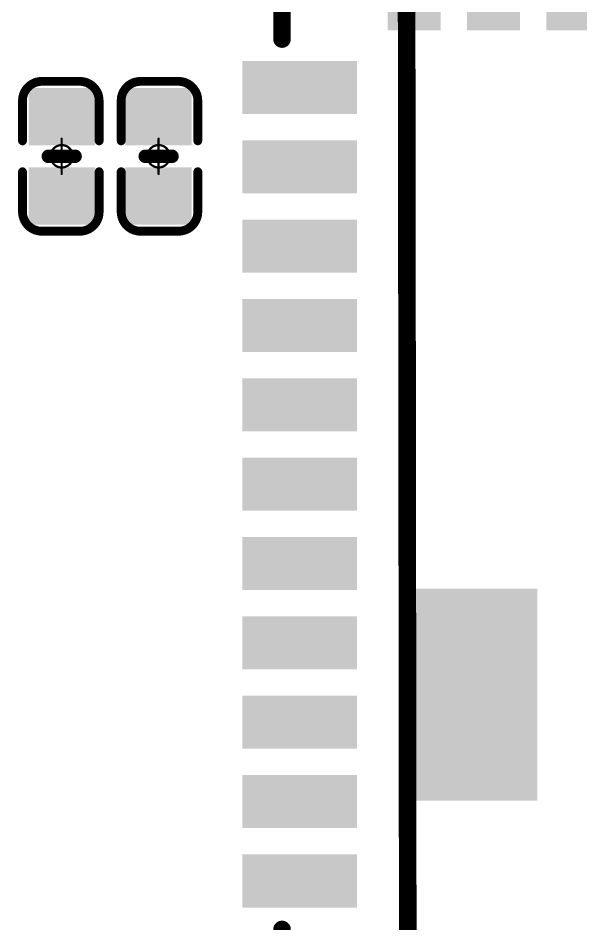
# Model space of a CAD drawing. Header units: millimetres. Extents: x 19.13 to 23.12, y 5.07 to 8.34.
# Drawn here: x 21.8733 to 22.1249, y 7.5803 to 7.9848 of the extents above; entities that cross this region are included whole.
import ezdxf

# ---------------------------------------------------------------- set-up
doc = ezdxf.new("R2010")
doc.units = ezdxf.units.MM
doc.header["$MEASUREMENT"] = 0
for name, color, linetype in [('BottomLayer', 5, 'Continuous'), ('BottomOverlay', 54, 'Continuous'), ('BottomPaste', 16, 'Continuous'), ('BottomSolder', 6, 'Continuous'), ('Mechanical15', 56, 'Continuous'), ('TopLayer', 1, 'Continuous'), ('TopOverlay', 2, 'Continuous'), ('TopPaste', 8, 'Continuous'), ('TopSolder', 216, 'Continuous')]:
    doc.layers.add(name, color=color, linetype=linetype)

# ---------------------------------------------------------------- blocks, each defined once
blk = doc.blocks.new('FG6223ASRD_W7_B_422')
at = {"layer": 'BottomLayer'}
for points in [[(0.25194, 0.16732), (0.25194, 0.18701), (0.20469, 0.16732), (0.20469, 0.18701)], [(0.25194, 0.13189), (0.25194, 0.15157), (0.20469, 0.13189), (0.20469, 0.15157)], [(0.25194, 0.09646), (0.25194, 0.11614), (0.20469, 0.09646), (0.20469, 0.11614)], [(0.25194, 0.06102), (0.25194, 0.08071), (0.20469, 0.06102), (0.20469, 0.08071)], [(0.25194, 0.02559), (0.25194, 0.04528), (0.20469, 0.02559), (0.20469, 0.04528)], [(0.25194, -0.00984), (0.25194, 0.00984), (0.20469, -0.00984), (0.20469, 0.00984)], [(0.25194, -0.04528), (0.25194, -0.02559), (0.20469, -0.04528), (0.20469, -0.02559)], [(0.25194, -0.08071), (0.25194, -0.06102), (0.20469, -0.08071), (0.20469, -0.06102)], [(0.25194, -0.11614), (0.25194, -0.09646), (0.20469, -0.11614), (0.20469, -0.09646)], [(0.25194, -0.15157), (0.25194, -0.13189), (0.20469, -0.15157), (0.20469, -0.13189)], [(0.25194, -0.18701), (0.25194, -0.16732), (0.20469, -0.18701), (0.20469, -0.16732)], [(0.09646, -0.25194), (0.11614, -0.25194), (0.09646, -0.20469), (0.11614, -0.20469)], [(0.13189, -0.25194), (0.15157, -0.25194), (0.13189, -0.20469), (0.15157, -0.20469)], [(0.16732, -0.25194), (0.18701, -0.25194), (0.16732, -0.20469), (0.18701, -0.20469)]]:
    blk.add_solid(points, dxfattribs=at)
at = {"layer": 'BottomOverlay', "const_width": 0.00787}
for points in [[(0.23622, 0.23622), (0.23622, 0.19882)], [(0.23622, -0.19882), (0.23622, -0.23622)]]:
    blk.add_lwpolyline(points, dxfattribs=at)
at = {"layer": 'BottomOverlay', "const_width": 0.00394}
for points in [[(0.23425, 0.19882, 1), (0.23819, 0.19882, 1)], [(0.23425, -0.19882, 1), (0.23819, -0.19882, 1)]]:
    blk.add_lwpolyline(points, format="xyb", close=True, dxfattribs=at)
at = {"layer": 'BottomPaste'}
for points in [[(0.25194, 0.16732), (0.25194, 0.18701), (0.20469, 0.16732), (0.20469, 0.18701)], [(0.25194, 0.13189), (0.25194, 0.15157), (0.20469, 0.13189), (0.20469, 0.15157)], [(0.25194, 0.09646), (0.25194, 0.11614), (0.20469, 0.09646), (0.20469, 0.11614)], [(0.25194, 0.06102), (0.25194, 0.08071), (0.20469, 0.06102), (0.20469, 0.08071)], [(0.25194, 0.02559), (0.25194, 0.04528), (0.20469, 0.02559), (0.20469, 0.04528)], [(0.25194, -0.00984), (0.25194, 0.00984), (0.20469, -0.00984), (0.20469, 0.00984)], [(0.25194, -0.04528), (0.25194, -0.02559), (0.20469, -0.04528), (0.20469, -0.02559)], [(0.25194, -0.08071), (0.25194, -0.06102), (0.20469, -0.08071), (0.20469, -0.06102)], [(0.25194, -0.11614), (0.25194, -0.09646), (0.20469, -0.11614), (0.20469, -0.09646)], [(0.25194, -0.15157), (0.25194, -0.13189), (0.20469, -0.15157), (0.20469, -0.13189)], [(0.25194, -0.18701), (0.25194, -0.16732), (0.20469, -0.18701), (0.20469, -0.16732)], [(0.09646, -0.25194), (0.11614, -0.25194), (0.09646, -0.20469), (0.11614, -0.20469)], [(0.13189, -0.25194), (0.15157, -0.25194), (0.13189, -0.20469), (0.15157, -0.20469)], [(0.16732, -0.25194), (0.18701, -0.25194), (0.16732, -0.20469), (0.18701, -0.20469)]]:
    blk.add_solid(points, dxfattribs=at)
at = {"layer": 'BottomSolder'}
for points in [[(0.25394, 0.16532), (0.25394, 0.18901), (0.20269, 0.16532), (0.20269, 0.18901)], [(0.25394, 0.12989), (0.25394, 0.15357), (0.20269, 0.12989), (0.20269, 0.15357)], [(0.25394, 0.09446), (0.25394, 0.11814), (0.20269, 0.09446), (0.20269, 0.11814)], [(0.25394, 0.05902), (0.25394, 0.08271), (0.20269, 0.05902), (0.20269, 0.08271)], [(0.25394, 0.02359), (0.25394, 0.04728), (0.20269, 0.02359), (0.20269, 0.04728)], [(0.25394, -0.01184), (0.25394, 0.01184), (0.20269, -0.01184), (0.20269, 0.01184)], [(0.25394, -0.04728), (0.25394, -0.02359), (0.20269, -0.04728), (0.20269, -0.02359)], [(0.25394, -0.08271), (0.25394, -0.05902), (0.20269, -0.08271), (0.20269, -0.05902)], [(0.25394, -0.11814), (0.25394, -0.09446), (0.20269, -0.11814), (0.20269, -0.09446)], [(0.25394, -0.15357), (0.25394, -0.12989), (0.20269, -0.15357), (0.20269, -0.12989)], [(0.25394, -0.18901), (0.25394, -0.16532), (0.20269, -0.18901), (0.20269, -0.16532)], [(0.09446, -0.25394), (0.11814, -0.25394), (0.09446, -0.20269), (0.11814, -0.20269)], [(0.12989, -0.25394), (0.15357, -0.25394), (0.12989, -0.20269), (0.15357, -0.20269)], [(0.16532, -0.25394), (0.18901, -0.25394), (0.16532, -0.20269), (0.18901, -0.20269)]]:
    blk.add_solid(points, dxfattribs=at)
blk = doc.blocks.new('TF_1_451')
at = {"layer": 'TopLayer'}
blk.add_solid([(0.19356, 0.28924), (0.19356, 0.33924), (0.10694, 0.28924), (0.10694, 0.33924)], dxfattribs=at)
at = {"layer": 'TopOverlay', "const_width": 0.00787}
blk.add_lwpolyline([(0.32348, 0.28542), (-0.18175, 0.2848)], dxfattribs=at)
at = {"layer": 'TopPaste'}
blk.add_solid([(0.19356, 0.28924), (0.19356, 0.33924), (0.10694, 0.28924), (0.10694, 0.33924)], dxfattribs=at)
at = {"layer": 'TopSolder'}
blk.add_solid([(0.19756, 0.28524), (0.19756, 0.34324), (0.10294, 0.28524), (0.10294, 0.34324)], dxfattribs=at)
blk = doc.blocks.new('C0402_B_535')
at = {"layer": 'BottomLayer'}
for points in [[(-0.02657, -0.01083), (-0.00886, -0.01083), (-0.02657, 0.01082), (-0.00886, 0.01082)], [(0.00886, -0.01083), (0.02657, -0.01083), (0.00886, 0.01083), (0.02657, 0.01083)]]:
    blk.add_solid(points, dxfattribs=at)
at = {"layer": 'BottomOverlay', "const_width": 0.00394}
for points in [[(-0.03346, 0.00807, -0.414214), (-0.0248, 0.01673)], [(0.0248, 0.01673, -0.414214), (0.03346, 0.00807)], [(-0.0248, -0.01752, -0.414214), (-0.03346, -0.00886)], [(0.03346, -0.00886, -0.414214), (0.0248, -0.01752)]]:
    blk.add_lwpolyline(points, format="xyb", dxfattribs=at)
at = {"layer": 'BottomOverlay'}
for points, const_width in [([(-0.02578, 0.01673, 1), (-0.02382, 0.01673, 1)], 0.00197), ([(-0.02559, 0.01673, 1), (-0.02362, 0.01673, 1)], 0.00197), ([(-0.00787, 0.01673, 1), (-0.0059, 0.01673, 1)], 0.00197), ([(0.00591, 0.01673, 1), (0.00787, 0.01673, 1)], 0.00197), ([(0.02362, 0.01673, 1), (0.02559, 0.01673, 1)], 0.00197), ([(0.02382, 0.01673, 1), (0.02579, 0.01673, 1)], 0.00197), ([(-0.03445, 0.00807, 1), (-0.03248, 0.00807, 1)], 0.00197), ([(-0.03445, 0.00807, 1), (-0.03248, 0.00807, 1)], 0.00197), ([(-0.0015, 0.006, 1), (0.0015, 0.006, 1)], 0.003), ([(0.03248, 0.00807, 1), (0.03445, 0.00807, 1)], 0.00197), ([(0.03248, 0.00807, 1), (0.03445, 0.00807, 1)], 0.00197), ([(-0.0015, -0.006, 1), (0.0015, -0.006, 1)], 0.003), ([(-0.03445, -0.00886, 1), (-0.03248, -0.00886, 1)], 0.00197), ([(-0.03445, -0.00886, 1), (-0.03248, -0.00886, 1)], 0.00197), ([(0.03248, -0.00886, 1), (0.03445, -0.00886, 1)], 0.00197), ([(0.03248, -0.00886, 1), (0.03445, -0.00886, 1)], 0.00197), ([(-0.02578, -0.01752, 1), (-0.02382, -0.01752, 1)], 0.00197), ([(-0.02559, -0.01752, 1), (-0.02362, -0.01752, 1)], 0.00197), ([(-0.00787, -0.01752, 1), (-0.0059, -0.01752, 1)], 0.00197), ([(0.00591, -0.01752, 1), (0.00787, -0.01752, 1)], 0.00197), ([(0.02362, -0.01752, 1), (0.02559, -0.01752, 1)], 0.00197), ([(0.02382, -0.01752, 1), (0.02579, -0.01752, 1)], 0.00197)]:
    blk.add_lwpolyline(points, format="xyb", close=True, dxfattribs=dict(at, const_width=const_width))
for points, const_width in [([(-0.0246, 0.01673), (-0.00689, 0.01673)], 0.00394), ([(0.00689, 0.01673), (0.02461, 0.01673)], 0.00394), ([(-0.03346, 0.00807), (-0.03346, -0.00886)], 0.00394), ([(0, 0.006), (0, -0.006)], 0.006), ([(0.03346, 0.00807), (0.03346, -0.00886)], 0.00394), ([(-0.0246, -0.01752), (-0.00689, -0.01752)], 0.00394), ([(0.00689, -0.01752), (0.02461, -0.01752)], 0.00394)]:
    blk.add_lwpolyline(points, dxfattribs=dict(at, const_width=const_width))
at = {"layer": 'BottomPaste'}
for points in [[(-0.02657, -0.01083), (-0.00886, -0.01083), (-0.02657, 0.01082), (-0.00886, 0.01082)], [(0.00886, -0.01083), (0.02657, -0.01083), (0.00886, 0.01083), (0.02657, 0.01083)]]:
    blk.add_solid(points, dxfattribs=at)
at = {"layer": 'BottomSolder'}
for points in [[(-0.03057, -0.01483), (-0.00486, -0.01483), (-0.03057, 0.01482), (-0.00486, 0.01482)], [(0.00486, -0.01483), (0.03057, -0.01483), (0.00486, 0.01483), (0.03057, 0.01483)]]:
    blk.add_solid(points, dxfattribs=at)
at = {"layer": 'Mechanical15', "const_width": 0.001}
for points in [[(0, 0.00787), (0, -0.00788)], [(-0.00787, 0), (0.00788, 0)]]:
    blk.add_lwpolyline(points, dxfattribs=at)
at = {"layer": 'Mechanical15'}
for points, const_width in [([(-0.00025, 0.00787, 1), (0.00025, 0.00787, 1)], 0.0005), ([(0.005, 0, 1), (-0.005, 0, 1)], 0.001), ([(-0.00812, 0, 1), (-0.00762, 0, 1)], 0.0005), ([(-0.00525, 0, 1), (-0.00475, 0, 1)], 0.0005), ([(0.00475, 0, 1), (0.00525, 0, 1)], 0.0005), ([(0.00763, 0, 1), (0.00813, 0, 1)], 0.0005), ([(-0.00025, -0.00788, 1), (0.00025, -0.00788, 1)], 0.0005)]:
    blk.add_lwpolyline(points, format="xyb", close=True, dxfattribs=dict(at, const_width=const_width))
blk = doc.blocks.new('C0402_B_537')
at = {"layer": 'BottomLayer'}
for points in [[(-0.02657, -0.01083), (-0.00886, -0.01083), (-0.02657, 0.01082), (-0.00886, 0.01082)], [(0.00886, -0.01083), (0.02657, -0.01083), (0.00886, 0.01083), (0.02657, 0.01083)]]:
    blk.add_solid(points, dxfattribs=at)
at = {"layer": 'BottomOverlay', "const_width": 0.00394}
for points in [[(-0.03346, 0.00807, -0.414214), (-0.0248, 0.01673)], [(0.0248, 0.01673, -0.414214), (0.03346, 0.00807)], [(-0.0248, -0.01752, -0.414214), (-0.03346, -0.00886)], [(0.03346, -0.00886, -0.414214), (0.0248, -0.01752)]]:
    blk.add_lwpolyline(points, format="xyb", dxfattribs=at)
at = {"layer": 'BottomOverlay'}
for points, const_width in [([(-0.02578, 0.01673, 1), (-0.02382, 0.01673, 1)], 0.00197), ([(-0.02559, 0.01673, 1), (-0.02362, 0.01673, 1)], 0.00197), ([(-0.00787, 0.01673, 1), (-0.0059, 0.01673, 1)], 0.00197), ([(0.00591, 0.01673, 1), (0.00787, 0.01673, 1)], 0.00197), ([(0.02362, 0.01673, 1), (0.02559, 0.01673, 1)], 0.00197), ([(0.02382, 0.01673, 1), (0.02579, 0.01673, 1)], 0.00197), ([(-0.03445, 0.00807, 1), (-0.03248, 0.00807, 1)], 0.00197), ([(-0.03445, 0.00807, 1), (-0.03248, 0.00807, 1)], 0.00197), ([(-0.0015, 0.006, 1), (0.0015, 0.006, 1)], 0.003), ([(0.03248, 0.00807, 1), (0.03445, 0.00807, 1)], 0.00197), ([(0.03248, 0.00807, 1), (0.03445, 0.00807, 1)], 0.00197), ([(-0.0015, -0.006, 1), (0.0015, -0.006, 1)], 0.003), ([(-0.03445, -0.00886, 1), (-0.03248, -0.00886, 1)], 0.00197), ([(-0.03445, -0.00886, 1), (-0.03248, -0.00886, 1)], 0.00197), ([(0.03248, -0.00886, 1), (0.03445, -0.00886, 1)], 0.00197), ([(0.03248, -0.00886, 1), (0.03445, -0.00886, 1)], 0.00197), ([(-0.02578, -0.01752, 1), (-0.02382, -0.01752, 1)], 0.00197), ([(-0.02559, -0.01752, 1), (-0.02362, -0.01752, 1)], 0.00197), ([(-0.00787, -0.01752, 1), (-0.0059, -0.01752, 1)], 0.00197), ([(0.00591, -0.01752, 1), (0.00787, -0.01752, 1)], 0.00197), ([(0.02362, -0.01752, 1), (0.02559, -0.01752, 1)], 0.00197), ([(0.02382, -0.01752, 1), (0.02579, -0.01752, 1)], 0.00197)]:
    blk.add_lwpolyline(points, format="xyb", close=True, dxfattribs=dict(at, const_width=const_width))
for points, const_width in [([(-0.00689, 0.01673), (-0.0246, 0.01673)], 0.00394), ([(0.02461, 0.01673), (0.00689, 0.01673)], 0.00394), ([(-0.03346, -0.00886), (-0.03346, 0.00807)], 0.00394), ([(0, -0.006), (0, 0.006)], 0.006), ([(0.03346, -0.00886), (0.03346, 0.00807)], 0.00394), ([(-0.00689, -0.01752), (-0.0246, -0.01752)], 0.00394), ([(0.02461, -0.01752), (0.00689, -0.01752)], 0.00394)]:
    blk.add_lwpolyline(points, dxfattribs=dict(at, const_width=const_width))
at = {"layer": 'BottomPaste'}
for points in [[(-0.02657, -0.01083), (-0.00886, -0.01083), (-0.02657, 0.01082), (-0.00886, 0.01082)], [(0.00886, -0.01083), (0.02657, -0.01083), (0.00886, 0.01083), (0.02657, 0.01083)]]:
    blk.add_solid(points, dxfattribs=at)
at = {"layer": 'BottomSolder'}
for points in [[(-0.03057, -0.01483), (-0.00486, -0.01483), (-0.03057, 0.01482), (-0.00486, 0.01482)], [(0.00486, -0.01483), (0.03057, -0.01483), (0.00486, 0.01483), (0.03057, 0.01483)]]:
    blk.add_solid(points, dxfattribs=at)
at = {"layer": 'Mechanical15', "const_width": 0.001}
for points in [[(0, -0.00788), (0, 0.00787)], [(0.00788, 0), (-0.00787, 0)]]:
    blk.add_lwpolyline(points, dxfattribs=at)
at = {"layer": 'Mechanical15'}
for points, const_width in [([(-0.00025, 0.00787, 1), (0.00025, 0.00787, 1)], 0.0005), ([(0.005, 0, 1), (-0.005, 0, 1)], 0.001), ([(-0.00812, 0, 1), (-0.00762, 0, 1)], 0.0005), ([(-0.00525, 0, 1), (-0.00475, 0, 1)], 0.0005), ([(0.00475, 0, 1), (0.00525, 0, 1)], 0.0005), ([(0.00763, 0, 1), (0.00813, 0, 1)], 0.0005), ([(-0.00025, -0.00788, 1), (0.00025, -0.00788, 1)], 0.0005)]:
    blk.add_lwpolyline(points, format="xyb", close=True, dxfattribs=dict(at, const_width=const_width))

msp = doc.modelspace()

# ---------------------------------------------------------------- block references
for name, p, rotation in [('TF_1_451', (21.76215, 7.83295), 270), ('FG6223ASRD_W7_B_422', (22.22751, 7.77665), 180), ('C0402_B_535', (21.89283, 7.92311), 270), ('C0402_B_537', (21.93614, 7.92311), 90)]:
    msp.add_blockref(name, p, dxfattribs=dict(rotation=rotation))

doc.saveas('drawing.dxf')
